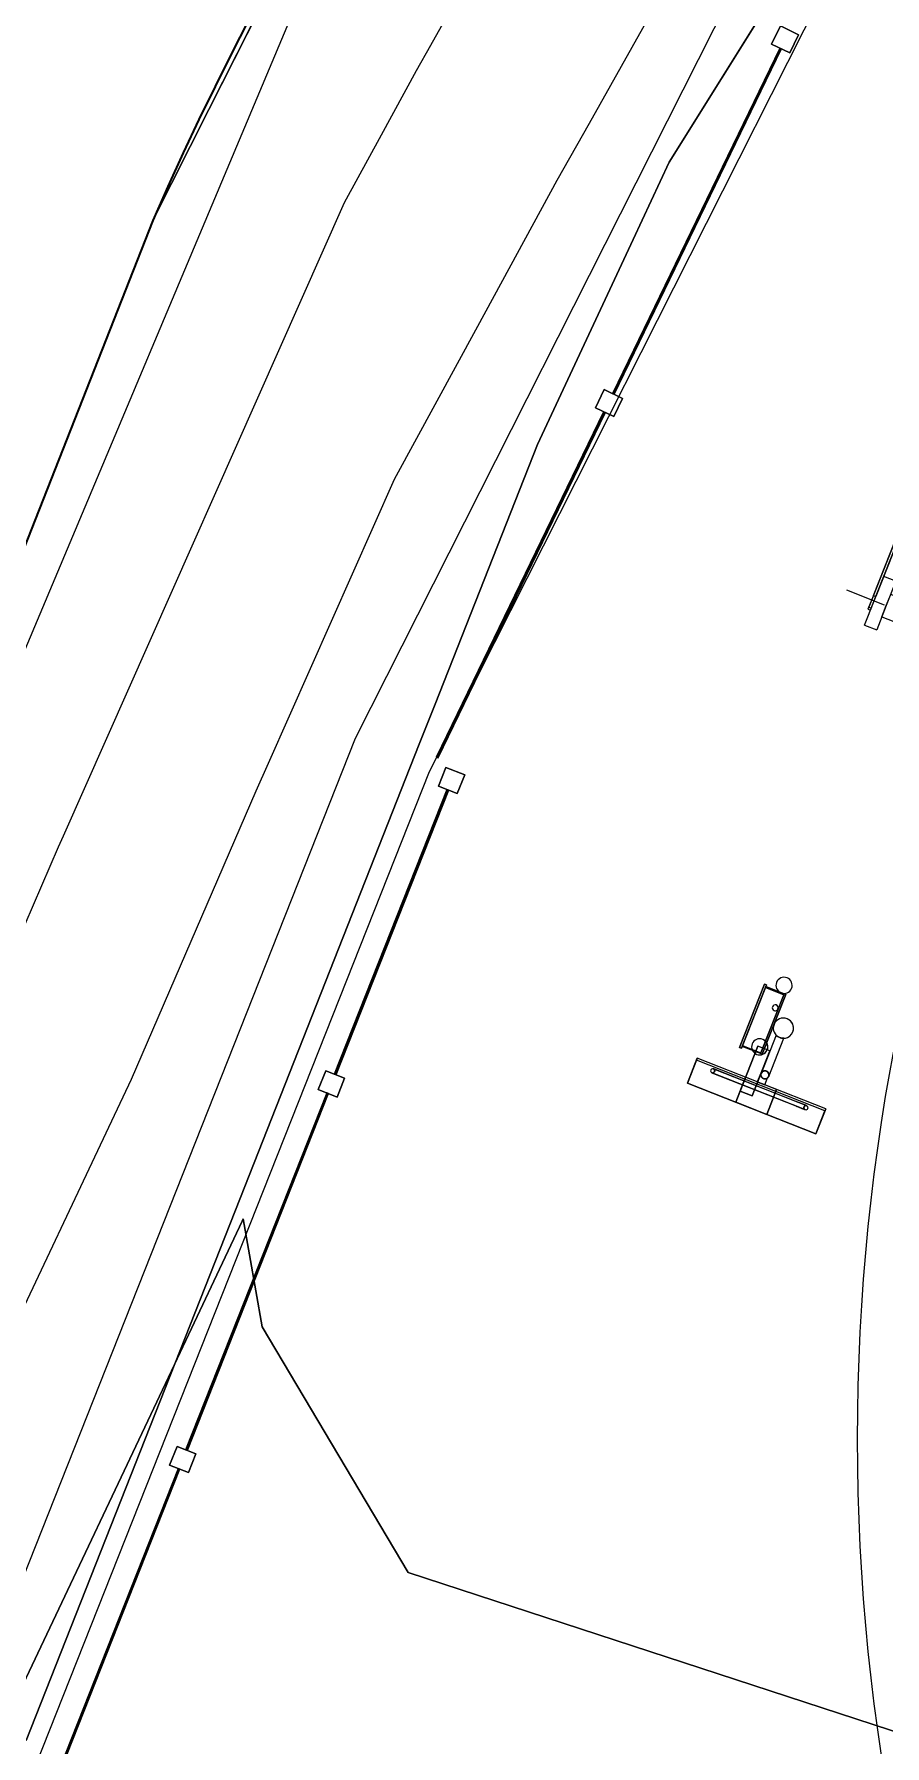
# Model space of a CAD drawing. Header units: metres. Extents: x -207 to 292, y -187 to 169.
# Drawn here: x -81.51 to -79.406, y 20.865 to 25.103 of the extents above; entities that cross this region are included whole.
import ezdxf

# ---------------------------------------------------------------- set-up
doc = ezdxf.new("R2010")
doc.units = ezdxf.units.M
doc.linetypes.add('Dash', pattern=[0.006, 0.003, -0.003])
for name, color, linetype, lineweight in [('A-GLAZ-CWMG', 7, 'Continuous', 9), ('C-TOPO', 7, 'Continuous', 9), ('C-TOPO-MAJR', 7, 'Continuous', 35), ('C-TOPO-MINR', 7, 'Continuous', 9), ('CERCO INTERIOR', 7, 'Continuous', 9), ('EQUIPOS PIS', 7, 'Continuous', 9), ('P-SANR-FIXT', 7, 'Continuous', 9), ('P-SANR-FIXT-HDLN', 7, 'Dash', 9), ('solera', 7, 'Continuous', 35)]:
    doc.layers.add(name, color=color, linetype=linetype, lineweight=lineweight)
doc.layers.add('PR10-ARQ-PL-001-Emplazamiento-C-1_dwg', color=7, linetype='Continuous', lineweight=9, true_color=0x767676)

# ---------------------------------------------------------------- blocks, each defined once
blk = doc.blocks.new('Quad Corner Mullion - 50x50 mm-2128572-PLANTA EMPLAZAMIENTO ACTUALIZADO')
at = {"layer": 'A-GLAZ-CWMG'}
for p, q in [((0.025, 0.025), (-0.025, 0.025)), ((-0.025, 0.025), (-0.025, -0.025)), ((0.025, -0.025), (0.025, 0.025)), ((-0.025, -0.025), (0.025, -0.025))]:
    blk.add_line(p, q, dxfattribs=at)
blk = doc.blocks.new('Quad Corner Mullion - 50x50 mm-2128573-PLANTA EMPLAZAMIENTO ACTUALIZADO')
at = {"layer": 'A-GLAZ-CWMG'}
for p, q in [((-0.025, -0.025), (-0.025, 0.025)), ((-0.025, 0.025), (0.025, 0.025)), ((0.025, 0.025), (0.025, -0.025)), ((0.025, -0.025), (-0.025, -0.025))]:
    blk.add_line(p, q, dxfattribs=at)
blk = doc.blocks.new('Circular Mullion - 5mm-2127248-PLANTA EMPLAZAMIENTO ACTUALIZADO')
at = {"layer": 'A-GLAZ-CWMG'}
for p, q in [((-107.6478, -45.3968), (-107.9974, -46.2801)), ((-107.6455, -45.3977), (-107.9951, -46.281)), ((-107.9951, -46.281), (-107.6455, -45.3977)), ((-107.9927, -46.2819), (-107.6432, -45.3986)), ((-107.6455, -45.3977), (-107.6478, -45.3968)), ((-107.6432, -45.3986), (-107.6455, -45.3977)), ((-107.9974, -46.2801), (-107.9951, -46.281)), ((-107.9951, -46.281), (-107.9927, -46.2819))]:
    blk.add_line(p, q, dxfattribs=at)
blk = doc.blocks.new('Circular Mullion - 5mm-2135027-PLANTA EMPLAZAMIENTO ACTUALIZADO')
at = {"layer": 'A-GLAZ-CWMG'}
for p, q in [((-80.1016, 24.1681), (-80.5156, 23.3131)), ((-80.0993, 24.167), (-80.5134, 23.312)), ((-80.5134, 23.312), (-80.0993, 24.167)), ((-80.5111, 23.3109), (-80.0971, 24.1659)), ((-80.0993, 24.167), (-80.1016, 24.1681)), ((-80.0971, 24.1659), (-80.0993, 24.167)), ((-80.5156, 23.3131), (-80.5134, 23.312)), ((-80.5134, 23.312), (-80.5111, 23.3109))]:
    blk.add_line(p, q, dxfattribs=at)
blk = doc.blocks.new('Rectangular Mullion - 50 x 50 mm-2128568-PLANTA EMPLAZAMIENTO ACTUALIZADO')
at = {"layer": 'A-GLAZ-CWMG'}
for p, q in [((0.025, 0.025), (-0.025, 0.025)), ((-0.025, 0.025), (-0.025, -0.025)), ((0.025, -0.025), (0.025, 0.025)), ((-0.025, -0.025), (0.025, -0.025))]:
    blk.add_line(p, q, dxfattribs=at)
blk = doc.blocks.new('Rectangular Mullion - 50 x 50 mm-2128569-PLANTA EMPLAZAMIENTO ACTUALIZADO')
at = {"layer": 'A-GLAZ-CWMG'}
for p, q in [((-0.025, -0.025), (-0.025, 0.025)), ((-0.025, 0.025), (0.025, 0.025)), ((0.025, 0.025), (0.025, -0.025)), ((0.025, -0.025), (-0.025, -0.025))]:
    blk.add_line(p, q, dxfattribs=at)
blk = doc.blocks.new('Circular Mullion - 5mm-2138088-PLANTA EMPLAZAMIENTO ACTUALIZADO')
at = {"layer": 'A-GLAZ-CWMG'}
for p, q in [((-80.4893, 23.2328), (-80.7682, 22.5281)), ((-80.487, 23.2319), (-80.7659, 22.5272)), ((-80.7659, 22.5272), (-80.487, 23.2319)), ((-80.7635, 22.5263), (-80.4847, 23.231)), ((-80.487, 23.2319), (-80.4893, 23.2328)), ((-80.4847, 23.231), (-80.487, 23.2319)), ((-80.7682, 22.5281), (-80.7659, 22.5272)), ((-80.7659, 22.5272), (-80.7635, 22.5263))]:
    blk.add_line(p, q, dxfattribs=at)
blk = doc.blocks.new('M_Tuberia Alimentación-01 - M_Tuberia Alimentación-01-2152466-PLANTA EMPLAZAMIENTO ACTUALIZADO')
at = {"layer": 'P-SANR-FIXT'}
for p, q in [((-0.2485, 0.3201), (-0.2551, 0.3201)), ((-0.2551, 0.3201), (-0.2551, 0.2959)), ((-0.2551, 0.0118), (-0.2551, 0.3169)), ((-0.2485, 0.3169), (-0.2551, 0.3169)), ((-0.2485, 0.2959), (-0.2485, 0.3201)), ((-0.2485, 0.3169), (-0.2485, 0.0118)), ((-0.2551, 0.2959), (-0.2551, -0.0196)), ((-0.2485, -0.0196), (-0.2485, 0.2959)), ((0.2154, 0.1), (0.1059, 0.1)), ((0.2154, 0), (0.2154, 0.1)), ((0.6388, 0.09), (0.2154, 0.09)), ((0.2154, 0), (0.2154, 0.09)), ((0.6388, 0.09), (0.6388, 0)), ((-0.2162, 0.0647), (-0.2485, 0.0647)), ((-0.2485, 0), (-0.2485, 0.0647)), ((-0.2162, 0.0647), (-0.2162, 0)), ((-0.2551, 0.0118), (-0.2551, -0.025)), ((-0.2551, 0.0118), (-0.2485, 0.0118)), ((-0.2485, -0.025), (-0.2485, 0.0118)), ((-0.2485, -0.0647), (-0.2485, 0)), ((-0.1681, 0.0296), (-0.2162, 0.0296)), ((-0.2162, 0), (-0.2162, 0.0296)), ((-0.2162, 0), (-0.2162, -0.0647)), ((-0.1681, 0.0296), (-0.1681, 0)), ((-0.1681, 0), (-0.1681, -0.0296)), ((0.2154, -0.1), (0.2154, 0)), ((0.2154, -0.09), (0.2154, 0)), ((0.6388, 0), (0.6388, -0.09)), ((-0.2551, -0.0196), (-0.2485, -0.0196)), ((-0.2551, -0.025), (-0.2485, -0.025)), ((-0.2162, -0.0296), (-0.2162, 0)), ((-0.2162, -0.0296), (-0.1681, -0.0296)), ((-0.2485, -0.0647), (-0.2162, -0.0647)), ((0.1059, -0.1), (0.2154, -0.1)), ((0.2154, -0.09), (0.6388, -0.09))]:
    blk.add_line(p, q, dxfattribs=at)
at = {"layer": 'P-SANR-FIXT', "flags": 128}
for points in [[(0.1059, 0.1), (0.1017, 0.1), (0.0974, 0.1), (0.0932, 0.1), (0.089, 0.1), (0.0849, 0.1), (0.0807, 0.1), (0.0766, 0.1), (0.0726, 0.1), (0.0686, 0.1), (0.0647, 0.1), (0.0608, 0.1), (0.057, 0.1), (0.0533, 0.1), (0.0496, 0.1), (0.0461, 0.1), (0.0427, 0.1), (0.0393, 0.1), (0.0361, 0.1), (0.0329, 0.1), (0.0299, 0.1), (0.027, 0.1), (0.0243, 0.1), (0.0216, 0.1), (0.0191, 0.1), (0.0168, 0.1), (0.0146, 0.1), (0.0125, 0.1), (0.0106, 0.1), (0.0088, 0.1), (0.0072, 0.1), (0.0057, 0.1), (0.0044, 0.1), (0.0033, 0.1), (0.0023, 0.1), (0.0015, 0.1), (0.0009, 0.1), (0.0004, 0.1), (0.0001, 0.1), (0, 0.1)], [(0, -0.1), (0.0001, -0.1), (0.0003, -0.1), (0.0008, -0.1), (0.0014, -0.1), (0.0021, -0.1), (0.003, -0.1), (0.0041, -0.1), (0.0054, -0.1), (0.0068, -0.1), (0.0084, -0.1), (0.0101, -0.1), (0.012, -0.1), (0.014, -0.1), (0.0162, -0.1), (0.0185, -0.1), (0.021, -0.1), (0.0236, -0.1), (0.0263, -0.1), (0.0291, -0.1), (0.0321, -0.1), (0.0352, -0.1), (0.0384, -0.1), (0.0417, -0.1), (0.0452, -0.1), (0.0487, -0.1), (0.0523, -0.1), (0.056, -0.1), (0.0598, -0.1), (0.0636, -0.1), (0.0675, -0.1), (0.0715, -0.1), (0.0755, -0.1), (0.0796, -0.1), (0.0837, -0.1), (0.0879, -0.1), (0.0921, -0.1), (0.0963, -0.1), (0.1005, -0.1), (0.1047, -0.1), (0.1059, -0.1)]]:
    blk.add_lwpolyline(points, dxfattribs=at)
at = {"layer": 'P-SANR-FIXT'}
for radius, start, end in [(0.1685, 360, 180), (0.1685, 360, 180), (0.1685, 360, 180), (0.1685, 360, 180), (0.1685, 360, 180), (0.1685, 360, 180), (0.1308, 0, 180), (0.1308, 360, 180), (0.1308, 360, 180), (0.1308, 360, 180), (0.109, 360, 180), (0.109, 360, 180), (0.109, 360, 180), (0.109, 360, 180), (0.1, 0, 180), (0.091, 0, 180), (0.091, 0, 180), (0.091, 0, 180), (0.091, 0, 180), (0.1685, 180, 360), (0.1685, 180, 360), (0.1685, 180, 360), (0.1685, 180, 360), (0.1685, 180, 360), (0.1685, 180, 360), (0.1308, 180, 0), (0.1308, 180, 360), (0.1308, 180, 360), (0.1308, 180, 360), (0.109, 180, 360), (0.109, 180, 360), (0.109, 180, 360), (0.109, 180, 360), (0.1, 180, 0), (0.091, 180, 0), (0.091, 180, 0), (0.091, 180, 0), (0.091, 180, 0)]:
    blk.add_arc((0, 0), radius, start, end, dxfattribs=at)
at = {"layer": 'P-SANR-FIXT-HDLN'}
for p, q in [((0, 0), (0, 0.301)), ((-0.3222, 0), (0, 0)), ((0.3222, 0), (0, 0)), ((0, 0), (0, -0.301))]:
    blk.add_line(p, q, dxfattribs=at)
blk = doc.blocks.new('M_Tuberia Control-01 - M_Tuberia Control-01-2159111-PLANTA EMPLAZAMIENTO ACTUALIZADO')
at = {"layer": 'P-SANR-FIXT'}
for p, q in [((0.1525, 0.1709), (0.1475, 0.1709)), ((0.1475, 0.1709), (0.2138, 0.1709)), ((0.1475, 0.1709), (0.1475, -0.1709)), ((0.1475, 0.1709), (0.1475, -0.1709)), ((0.2138, 0.1709), (0.1525, 0.1709)), ((0.1525, 0.1709), (0.1525, -0.1709)), ((0.1525, 0.1709), (0.1525, -0.1709)), ((0.2138, -0.1709), (0.2138, 0.1709)), ((0.2138, 0.1709), (0.2138, -0.1709)), ((0.1573, 0.0993), (0.1573, -0.099)), ((0.1575, 0.1228), (0.1575, -0.1225)), ((0.1675, -0.1225), (0.1675, 0.1228)), ((0.1677, -0.099), (0.1677, 0.0993)), ((0.1244, 0.01), (0.0229, 0.01)), ((0.1244, 0.01), (0.0229, 0.01)), ((0.1475, 0.0089), (0.129, 0.0089)), ((0.2138, 0.0401), (0.1475, 0.0401)), ((0.1475, 0.0401), (0.2138, 0.0401)), ((0.1475, 0.0401), (0.1475, -0.0423)), ((0.1475, 0.0401), (0.1475, -0.0423)), ((0.1475, -0.0011), (0.1475, 0.0089)), ((0.2138, -0.0423), (0.2138, 0.0401)), ((0.2138, 0.0401), (0.2138, -0.0423)), ((-0.0795, -0.025), (0.0795, -0.025)), ((0.0795, -0.025), (-0.0795, -0.025)), ((-0.0795, -0.0784), (-0.0795, -0.025)), ((-0.0795, -0.025), (-0.0795, -0.0784)), ((-0.077, -0.0294), (0.077, -0.0294)), ((0.077, -0.0294), (-0.077, -0.0294)), ((-0.077, -0.0294), (-0.077, -0.0784)), ((-0.077, -0.0784), (-0.077, -0.0294)), ((0.0229, -0.01), (0.1244, -0.01)), ((0.0229, -0.01), (0.1244, -0.01)), ((0.1841, -0.0103), (0.0646, -0.0103)), ((0.0646, -0.0103), (0.1841, -0.0103)), ((0.0646, -0.0103), (0.0646, -0.0423)), ((0.0646, -0.0103), (0.0646, -0.0423)), ((0.1841, -0.0423), (0.0646, -0.0423)), ((0.0646, -0.0423), (0.1841, -0.0423)), ((0.077, -0.0784), (0.077, -0.0294)), ((0.077, -0.0784), (0.077, -0.0294)), ((0.0795, -0.025), (0.0795, -0.0784)), ((0.0795, -0.025), (0.0795, -0.0784)), ((0.1244, -0.01), (0.1244, -0.0111)), ((0.1244, -0.0111), (0.1475, -0.0111)), ((0.1475, -0.0111), (0.1475, -0.0011)), ((0.2138, -0.0423), (0.1475, -0.0423)), ((0.1475, -0.0423), (0.2138, -0.0423)), ((0.1841, -0.0423), (0.1841, -0.0103)), ((0.1841, -0.0103), (0.1841, -0.0423)), ((0.0845, -0.0784), (-0.0845, -0.0784)), ((-0.0845, -0.0784), (0.0845, -0.0784)), ((-0.0845, -0.0784), (-0.0845, -0.0836)), ((-0.0845, -0.0784), (-0.0845, -0.0836)), ((0.0845, -0.0836), (-0.0845, -0.0836)), ((-0.0845, -0.0836), (0.0845, -0.0836)), ((-0.0795, -0.0784), (0.0795, -0.0784)), ((0.0795, -0.0784), (-0.0795, -0.0784)), ((0.077, -0.0784), (-0.077, -0.0784)), ((-0.077, -0.0784), (0.077, -0.0784)), ((0.0845, -0.0836), (0.0845, -0.0784)), ((0.0845, -0.0784), (0.0845, -0.0836)), ((0.2138, -0.1709), (0.1475, -0.1709)), ((0.1475, -0.1709), (0.1525, -0.1709)), ((0.1525, -0.1709), (0.2138, -0.1709))]:
    blk.add_line(p, q, dxfattribs=at)
at = {"layer": 'P-SANR-FIXT', "flags": 128}
for points in [[(0.1573, 0.1243), (0.1573, 0.1243), (0.1573, 0.1242), (0.1573, 0.1241), (0.1573, 0.124), (0.1573, 0.1238), (0.1573, 0.1236), (0.1573, 0.1233), (0.1573, 0.123), (0.1573, 0.1227), (0.1573, 0.1223), (0.1573, 0.1219), (0.1573, 0.1215), (0.1573, 0.121), (0.1573, 0.1205), (0.1573, 0.1199), (0.1573, 0.1193), (0.1573, 0.1187), (0.1573, 0.1181), (0.1573, 0.1174), (0.1573, 0.1167), (0.1573, 0.116), (0.1573, 0.1152), (0.1573, 0.1144), (0.1573, 0.1136), (0.1573, 0.1128), (0.1573, 0.1119), (0.1573, 0.1111), (0.1573, 0.1102), (0.1573, 0.1093), (0.1573, 0.1083), (0.1573, 0.1074), (0.1573, 0.1064), (0.1573, 0.1055), (0.1573, 0.1045), (0.1573, 0.1035), (0.1573, 0.1025), (0.1573, 0.1015), (0.1573, 0.1005), (0.1573, 0.0995), (0.1573, 0.0993)], [(0.1677, 0.0993), (0.1677, 0.1003), (0.1677, 0.1013), (0.1677, 0.1023), (0.1677, 0.1033), (0.1677, 0.1042), (0.1677, 0.1052), (0.1677, 0.1062), (0.1677, 0.1071), (0.1677, 0.1081), (0.1677, 0.109), (0.1677, 0.1099), (0.1677, 0.1108), (0.1677, 0.1117), (0.1677, 0.1126), (0.1677, 0.1134), (0.1677, 0.1142), (0.1677, 0.115), (0.1677, 0.1158), (0.1677, 0.1165), (0.1677, 0.1172), (0.1677, 0.1179), (0.1677, 0.1185), (0.1677, 0.1192), (0.1677, 0.1198), (0.1677, 0.1203), (0.1677, 0.1208), (0.1677, 0.1213), (0.1677, 0.1218), (0.1677, 0.1222), (0.1677, 0.1226), (0.1677, 0.1229), (0.1677, 0.1232), (0.1677, 0.1235), (0.1677, 0.1237), (0.1677, 0.1239), (0.1677, 0.1241), (0.1677, 0.1242), (0.1677, 0.1242), (0.1677, 0.1243)], [(0.1573, -0.099), (0.1573, -0.1), (0.1573, -0.101), (0.1573, -0.102), (0.1573, -0.103), (0.1573, -0.104), (0.1573, -0.1049), (0.1573, -0.1059), (0.1573, -0.1069), (0.1573, -0.1078), (0.1573, -0.1087), (0.1573, -0.1097), (0.1573, -0.1105), (0.1573, -0.1114), (0.1573, -0.1123), (0.1573, -0.1131), (0.1573, -0.1139), (0.1573, -0.1147), (0.1573, -0.1155), (0.1573, -0.1162), (0.1573, -0.1169), (0.1573, -0.1176), (0.1573, -0.1183), (0.1573, -0.1189), (0.1573, -0.1195), (0.1573, -0.12), (0.1573, -0.1206), (0.1573, -0.1211), (0.1573, -0.1215), (0.1573, -0.1219), (0.1573, -0.1223), (0.1573, -0.1226), (0.1573, -0.123), (0.1573, -0.1232), (0.1573, -0.1235), (0.1573, -0.1236), (0.1573, -0.1238), (0.1573, -0.1239), (0.1573, -0.124), (0.1573, -0.124)], [(0.1677, -0.124), (0.1677, -0.124), (0.1677, -0.1239), (0.1677, -0.1238), (0.1677, -0.1237), (0.1677, -0.1235), (0.1677, -0.1233), (0.1677, -0.123), (0.1677, -0.1227), (0.1677, -0.1224), (0.1677, -0.122), (0.1677, -0.1216), (0.1677, -0.1212), (0.1677, -0.1207), (0.1677, -0.1202), (0.1677, -0.1196), (0.1677, -0.1191), (0.1677, -0.1184), (0.1677, -0.1178), (0.1677, -0.1171), (0.1677, -0.1164), (0.1677, -0.1157), (0.1677, -0.1149), (0.1677, -0.1142), (0.1677, -0.1133), (0.1677, -0.1125), (0.1677, -0.1117), (0.1677, -0.1108), (0.1677, -0.1099), (0.1677, -0.109), (0.1677, -0.1081), (0.1677, -0.1071), (0.1677, -0.1062), (0.1677, -0.1052), (0.1677, -0.1042), (0.1677, -0.1033), (0.1677, -0.1023), (0.1677, -0.1013), (0.1677, -0.1003), (0.1677, -0.0993), (0.1677, -0.099)]]:
    blk.add_lwpolyline(points, dxfattribs=at)
at = {"layer": 'P-SANR-FIXT'}
for centre, radius, start, end in [((0.1625, 0.1243), 0.00518, 90, 270), ((0.1625, 0.1243), 0.00518, 270, 90), ((0, 0), 0.025, 360, 180), ((0, 0), 0.025, 0, 180), ((0, 0), 0.025, 180, 360), ((0.1244, 0), 0.01, 360, 180), ((0.1244, 0), 0.01, 0, 180), ((0.1244, 0), 0.01, 180, 360), ((0.1244, 0), 0.01, 180, 360), ((-0.099, -0.0375), 0.02, 0, 180), ((-0.099, -0.0375), 0.02, 0, 180), ((-0.099, -0.0375), 0.02, 180, 0), ((-0.099, -0.0375), 0.02, 180, 360), ((-0.0394, -0.0375), 0.0075, 360, 180), ((-0.0394, -0.0375), 0.0075, 0, 180), ((-0.0394, -0.0375), 0.0075, 180, 360), ((-0.0394, -0.0375), 0.0075, 180, 360), ((0, 0), 0.025, 180, 360), ((0.0646, -0.0375), 0.02, 360, 180), ((0.0646, -0.0375), 0.02, 0, 180), ((0.0646, -0.0375), 0.02, 180, 360), ((0.0646, -0.0375), 0.02, 180, 360), ((0.1625, -0.124), 0.00518, 90, 270), ((0.1625, -0.124), 0.00518, 270, 90)]:
    blk.add_arc(centre, radius, start, end, dxfattribs=at)
for points, knots in [([(0.1625, 0.1191), (0.1622, 0.1191), (0.1617, 0.1191), (0.161, 0.1193), (0.1606, 0.1194), (0.1602, 0.1196), (0.1598, 0.1198), (0.1595, 0.1201), (0.1591, 0.1203), (0.1588, 0.1206), (0.1586, 0.1209), (0.1584, 0.1211), (0.1582, 0.1213), (0.1581, 0.1215), (0.158, 0.1216), (0.1579, 0.1218), (0.1578, 0.1221), (0.1577, 0.1224), (0.1576, 0.1225), (0.1576, 0.1226), (0.1576, 0.1227), (0.1575, 0.1228), (0.1575, 0.1228), (0.1575, 0.1228), (0.1576, 0.1227), (0.1576, 0.1226), (0.1576, 0.1225), (0.1577, 0.1224), (0.1578, 0.1221), (0.1579, 0.1218), (0.158, 0.1216), (0.1581, 0.1215), (0.1582, 0.1213), (0.1584, 0.1211), (0.1586, 0.1209), (0.1588, 0.1206), (0.1591, 0.1203), (0.1595, 0.1201), (0.1598, 0.1198), (0.1602, 0.1196), (0.1606, 0.1194), (0.161, 0.1193), (0.1617, 0.1191), (0.1622, 0.1191), (0.1625, 0.1191)], [0, 0, 0, 0, 0.055556, 0.083333, 0.111111, 0.138889, 0.166667, 0.194444, 0.222222, 0.25, 0.277778, 0.305556, 0.319444, 0.333333, 0.347222, 0.361111, 0.388889, 0.416667, 0.430556, 0.444444, 0.458333, 0.472222, 0.5, 0.527778, 0.541667, 0.555556, 0.569444, 0.583333, 0.611111, 0.638889, 0.652778, 0.666667, 0.680556, 0.694444, 0.722222, 0.75, 0.777778, 0.805556, 0.833333, 0.861111, 0.888889, 0.916667, 0.944444, 1, 1, 1, 1]), ([(0.1625, 0.1191), (0.1628, 0.1191), (0.1633, 0.1191), (0.164, 0.1193), (0.1644, 0.1194), (0.1648, 0.1196), (0.1652, 0.1198), (0.1655, 0.1201), (0.1659, 0.1203), (0.1662, 0.1206), (0.1664, 0.1209), (0.1666, 0.1211), (0.1668, 0.1213), (0.1669, 0.1215), (0.167, 0.1216), (0.1671, 0.1218), (0.1672, 0.1221), (0.1673, 0.1224), (0.1674, 0.1225), (0.1674, 0.1226), (0.1674, 0.1227), (0.1675, 0.1228), (0.1675, 0.1228), (0.1675, 0.1228), (0.1674, 0.1227), (0.1674, 0.1226), (0.1674, 0.1225), (0.1673, 0.1224), (0.1672, 0.1221), (0.1671, 0.1218), (0.167, 0.1216), (0.1669, 0.1215), (0.1668, 0.1213), (0.1666, 0.1211), (0.1664, 0.1209), (0.1662, 0.1206), (0.1659, 0.1203), (0.1655, 0.1201), (0.1652, 0.1198), (0.1648, 0.1196), (0.1644, 0.1194), (0.164, 0.1193), (0.1633, 0.1191), (0.1628, 0.1191), (0.1625, 0.1191)], [0, 0, 0, 0, 0.055556, 0.083333, 0.111111, 0.138889, 0.166667, 0.194444, 0.222222, 0.25, 0.277778, 0.305556, 0.319444, 0.333333, 0.347222, 0.361111, 0.388889, 0.416667, 0.430556, 0.444444, 0.458333, 0.472222, 0.5, 0.527778, 0.541667, 0.555556, 0.569444, 0.583333, 0.611111, 0.638889, 0.652778, 0.666667, 0.680556, 0.694444, 0.722222, 0.75, 0.777778, 0.805556, 0.833333, 0.861111, 0.888889, 0.916667, 0.944444, 1, 1, 1, 1]), ([(0.025, 0), (0.025, 0.0008), (0.0249, 0.0023), (0.0245, 0.0051), (0.0239, 0.0073), (0.0234, 0.0088), (0.0232, 0.0094), (0.023, 0.0097), (0.0229, 0.0099), (0.0229, 0.01), (0.0229, 0.01)], [0, 0, 0, 0, 0.142857, 0.285714, 0.571429, 0.678571, 0.785714, 0.839286, 0.892857, 1, 1, 1, 1]), ([(0.0229, 0.01), (0.0229, 0.01), (0.023, 0.0098), (0.0234, 0.0088), (0.0242, 0.0067), (0.0248, 0.0034), (0.025, 0.0012), (0.025, 0)], [0, 0, 0, 0, 0.142857, 0.285714, 0.571429, 0.785714, 1, 1, 1, 1]), ([(0.025, 0), (0.025, 0.0008), (0.0249, 0.0023), (0.0245, 0.0051), (0.0239, 0.0073), (0.0234, 0.0088), (0.0232, 0.0094), (0.023, 0.0097), (0.0229, 0.0099), (0.0229, 0.01), (0.0229, 0.01)], [0, 0, 0, 0, 0.142857, 0.285714, 0.571429, 0.678571, 0.785714, 0.839286, 0.892857, 1, 1, 1, 1]), ([(0.0229, 0.01), (0.0229, 0.01), (0.023, 0.0098), (0.0234, 0.0088), (0.0242, 0.0067), (0.0248, 0.0034), (0.025, 0.0012), (0.025, 0)], [0, 0, 0, 0, 0.142857, 0.285714, 0.571429, 0.785714, 1, 1, 1, 1]), ([(0.1144, 0), (0.1144, 0.0005), (0.1144, 0.0011), (0.1146, 0.002), (0.1147, 0.0027), (0.1149, 0.0033), (0.1151, 0.0039), (0.1154, 0.0045), (0.1157, 0.005), (0.116, 0.0055), (0.1164, 0.006), (0.1167, 0.0065), (0.1171, 0.0069), (0.1175, 0.0073), (0.118, 0.0078), (0.1186, 0.0082), (0.1192, 0.0086), (0.1198, 0.0089), (0.1209, 0.0094), (0.1224, 0.0099), (0.1237, 0.01), (0.1244, 0.01)], [0, 0, 0, 0, 0.071429, 0.107143, 0.142857, 0.178571, 0.214286, 0.25, 0.285714, 0.321429, 0.357143, 0.392857, 0.428571, 0.464286, 0.5, 0.571429, 0.607143, 0.642857, 0.714286, 0.857143, 1, 1, 1, 1]), ([(0.1244, 0.01), (0.1237, 0.01), (0.1224, 0.0099), (0.1209, 0.0094), (0.1198, 0.0089), (0.1192, 0.0086), (0.1188, 0.0083), (0.1183, 0.008), (0.1179, 0.0076), (0.1175, 0.0073), (0.1171, 0.0069), (0.1167, 0.0065), (0.1164, 0.006), (0.116, 0.0055), (0.1157, 0.005), (0.1154, 0.0045), (0.1151, 0.0039), (0.1149, 0.0033), (0.1147, 0.0027), (0.1146, 0.002), (0.1144, 0.0011), (0.1144, 0.0005), (0.1144, 0)], [0, 0, 0, 0, 0.142857, 0.285714, 0.357143, 0.392857, 0.428571, 0.464286, 0.5, 0.535714, 0.571429, 0.607143, 0.642857, 0.678571, 0.714286, 0.75, 0.785714, 0.821429, 0.857143, 0.892857, 0.928571, 1, 1, 1, 1]), ([(0.1144, 0), (0.1144, 0.0005), (0.1144, 0.0011), (0.1146, 0.002), (0.1147, 0.0027), (0.1149, 0.0033), (0.1151, 0.0039), (0.1154, 0.0045), (0.1157, 0.005), (0.116, 0.0055), (0.1164, 0.006), (0.1167, 0.0065), (0.1171, 0.0069), (0.1175, 0.0073), (0.118, 0.0078), (0.1186, 0.0082), (0.1192, 0.0086), (0.1198, 0.0089), (0.1209, 0.0094), (0.1224, 0.0099), (0.1237, 0.01), (0.1244, 0.01)], [0, 0, 0, 0, 0.071429, 0.107143, 0.142857, 0.178571, 0.214286, 0.25, 0.285714, 0.321429, 0.357143, 0.392857, 0.428571, 0.464286, 0.5, 0.571429, 0.607143, 0.642857, 0.714286, 0.857143, 1, 1, 1, 1]), ([(0.1244, 0.01), (0.1237, 0.01), (0.1224, 0.0099), (0.1209, 0.0094), (0.1198, 0.0089), (0.1192, 0.0086), (0.1188, 0.0083), (0.1183, 0.008), (0.1179, 0.0076), (0.1175, 0.0073), (0.1171, 0.0069), (0.1167, 0.0065), (0.1164, 0.006), (0.116, 0.0055), (0.1157, 0.005), (0.1154, 0.0045), (0.1151, 0.0039), (0.1149, 0.0033), (0.1147, 0.0027), (0.1146, 0.002), (0.1144, 0.0011), (0.1144, 0.0005), (0.1144, 0)], [0, 0, 0, 0, 0.142857, 0.285714, 0.357143, 0.392857, 0.428571, 0.464286, 0.5, 0.535714, 0.571429, 0.607143, 0.642857, 0.678571, 0.714286, 0.75, 0.785714, 0.821429, 0.857143, 0.892857, 0.928571, 1, 1, 1, 1]), ([(0.1244, -0.01), (0.1237, -0.01), (0.1224, -0.0099), (0.1209, -0.0094), (0.1198, -0.0089), (0.1192, -0.0086), (0.1188, -0.0083), (0.1183, -0.008), (0.1179, -0.0076), (0.1175, -0.0073), (0.1171, -0.0069), (0.1167, -0.0065), (0.1164, -0.006), (0.116, -0.0055), (0.1157, -0.005), (0.1154, -0.0045), (0.1151, -0.0039), (0.1149, -0.0033), (0.1147, -0.0027), (0.1146, -0.002), (0.1144, -0.0011), (0.1144, -0.0005), (0.1144, 0)], [0, 0, 0, 0, 0.142857, 0.285714, 0.357143, 0.392857, 0.428571, 0.464286, 0.5, 0.535714, 0.571429, 0.607143, 0.642857, 0.678571, 0.714286, 0.75, 0.785714, 0.821429, 0.857143, 0.892857, 0.928571, 1, 1, 1, 1]), ([(0.1144, 0), (0.1144, -0.0005), (0.1144, -0.0011), (0.1146, -0.002), (0.1147, -0.0027), (0.1149, -0.0033), (0.1151, -0.0039), (0.1154, -0.0045), (0.1157, -0.005), (0.116, -0.0055), (0.1164, -0.006), (0.1167, -0.0065), (0.1171, -0.0069), (0.1175, -0.0073), (0.118, -0.0078), (0.1186, -0.0082), (0.1192, -0.0086), (0.1198, -0.0089), (0.1209, -0.0094), (0.1224, -0.0099), (0.1237, -0.01), (0.1244, -0.01)], [0, 0, 0, 0, 0.071429, 0.107143, 0.142857, 0.178571, 0.214286, 0.25, 0.285714, 0.321429, 0.357143, 0.392857, 0.428571, 0.464286, 0.5, 0.571429, 0.607143, 0.642857, 0.714286, 0.857143, 1, 1, 1, 1]), ([(0.1144, 0), (0.1144, -0.0005), (0.1144, -0.0011), (0.1146, -0.002), (0.1147, -0.0027), (0.1149, -0.0033), (0.1151, -0.0039), (0.1154, -0.0045), (0.1157, -0.005), (0.116, -0.0055), (0.1164, -0.006), (0.1167, -0.0065), (0.1171, -0.0069), (0.1175, -0.0073), (0.118, -0.0078), (0.1186, -0.0082), (0.1192, -0.0086), (0.1198, -0.0089), (0.1209, -0.0094), (0.1224, -0.0099), (0.1237, -0.01), (0.1244, -0.01)], [0, 0, 0, 0, 0.071429, 0.107143, 0.142857, 0.178571, 0.214286, 0.25, 0.285714, 0.321429, 0.357143, 0.392857, 0.428571, 0.464286, 0.5, 0.571429, 0.607143, 0.642857, 0.714286, 0.857143, 1, 1, 1, 1]), ([(0.1244, -0.01), (0.1237, -0.01), (0.1224, -0.0099), (0.1209, -0.0094), (0.1198, -0.0089), (0.1192, -0.0086), (0.1188, -0.0083), (0.1183, -0.008), (0.1179, -0.0076), (0.1175, -0.0073), (0.1171, -0.0069), (0.1167, -0.0065), (0.1164, -0.006), (0.116, -0.0055), (0.1157, -0.005), (0.1154, -0.0045), (0.1151, -0.0039), (0.1149, -0.0033), (0.1147, -0.0027), (0.1146, -0.002), (0.1144, -0.0011), (0.1144, -0.0005), (0.1144, 0)], [0, 0, 0, 0, 0.142857, 0.285714, 0.357143, 0.392857, 0.428571, 0.464286, 0.5, 0.535714, 0.571429, 0.607143, 0.642857, 0.678571, 0.714286, 0.75, 0.785714, 0.821429, 0.857143, 0.892857, 0.928571, 1, 1, 1, 1]), ([(0.1344, 0), (0.1344, 0.0006), (0.1343, 0.0015), (0.134, 0.0025), (0.1337, 0.0036), (0.1332, 0.0047), (0.1324, 0.0059), (0.1317, 0.0068), (0.1312, 0.0073), (0.1309, 0.0075), (0.1307, 0.0077), (0.1305, 0.0079), (0.1302, 0.0081), (0.1299, 0.0084), (0.1295, 0.0086), (0.1293, 0.0087), (0.1292, 0.0087), (0.1291, 0.0088), (0.129, 0.0088), (0.129, 0.0089), (0.129, 0.0088), (0.1291, 0.0088), (0.1292, 0.0087), (0.1293, 0.0087), (0.1295, 0.0086), (0.1299, 0.0084), (0.1302, 0.0081), (0.1305, 0.0079), (0.1307, 0.0077), (0.1309, 0.0075), (0.1312, 0.0073), (0.1317, 0.0068), (0.1324, 0.0059), (0.1332, 0.0047), (0.1337, 0.0036), (0.134, 0.0025), (0.1343, 0.0015), (0.1344, 0.0006), (0.1344, 0)], [0, 0, 0, 0, 0.055556, 0.083333, 0.111111, 0.166667, 0.222222, 0.277778, 0.305556, 0.319444, 0.333333, 0.347222, 0.361111, 0.388889, 0.416667, 0.430556, 0.444444, 0.458333, 0.472222, 0.5, 0.527778, 0.541667, 0.555556, 0.569444, 0.583333, 0.611111, 0.638889, 0.652778, 0.666667, 0.680556, 0.694444, 0.722222, 0.777778, 0.833333, 0.888889, 0.916667, 0.944444, 1, 1, 1, 1]), ([(0.025, 0), (0.025, -0.0008), (0.0249, -0.0023), (0.0245, -0.0051), (0.0239, -0.0073), (0.0234, -0.0088), (0.0232, -0.0094), (0.023, -0.0097), (0.0229, -0.0099), (0.0229, -0.01), (0.0229, -0.01)], [0, 0, 0, 0, 0.142857, 0.285714, 0.571429, 0.678571, 0.785714, 0.839286, 0.892857, 1, 1, 1, 1]), ([(0.0229, -0.01), (0.0229, -0.01), (0.023, -0.0098), (0.0234, -0.0088), (0.0242, -0.0067), (0.0248, -0.0034), (0.025, -0.0012), (0.025, 0)], [0, 0, 0, 0, 0.142857, 0.285714, 0.571429, 0.785714, 1, 1, 1, 1]), ([(0.025, 0), (0.025, -0.0008), (0.0249, -0.0023), (0.0245, -0.0051), (0.0239, -0.0073), (0.0234, -0.0088), (0.0232, -0.0094), (0.023, -0.0097), (0.0229, -0.0099), (0.0229, -0.01), (0.0229, -0.01)], [0, 0, 0, 0, 0.142857, 0.285714, 0.571429, 0.678571, 0.785714, 0.839286, 0.892857, 1, 1, 1, 1]), ([(0.0229, -0.01), (0.0229, -0.01), (0.023, -0.0098), (0.0234, -0.0088), (0.0242, -0.0067), (0.0248, -0.0034), (0.025, -0.0012), (0.025, 0)], [0, 0, 0, 0, 0.142857, 0.285714, 0.571429, 0.785714, 1, 1, 1, 1]), ([(0.1343, -0.0011), (0.1342, -0.0016), (0.1341, -0.0022), (0.1339, -0.003), (0.1337, -0.0036), (0.1334, -0.0042), (0.1332, -0.0048), (0.1329, -0.0052), (0.1327, -0.0056), (0.1325, -0.0058), (0.1323, -0.0061), (0.1321, -0.0064), (0.1318, -0.0067), (0.1314, -0.0071), (0.1311, -0.0074), (0.1309, -0.0075), (0.1307, -0.0077), (0.1304, -0.008), (0.13, -0.0082), (0.1296, -0.0085), (0.1293, -0.0087), (0.1292, -0.0088), (0.1291, -0.0088), (0.1289, -0.0089), (0.1288, -0.009), (0.1285, -0.0091), (0.128, -0.0093), (0.1276, -0.0095), (0.1272, -0.0096), (0.1269, -0.0097), (0.1266, -0.0098), (0.1262, -0.0098), (0.1255, -0.01), (0.1248, -0.01), (0.1244, -0.01)], [0, 0, 0, 0, 0.083333, 0.125, 0.166667, 0.208333, 0.25, 0.291667, 0.3125, 0.333333, 0.354167, 0.375, 0.416667, 0.458333, 0.479167, 0.5, 0.520833, 0.541667, 0.583333, 0.625, 0.645833, 0.65625, 0.666667, 0.677083, 0.6875, 0.708333, 0.75, 0.791667, 0.8125, 0.833333, 0.854167, 0.875, 0.916667, 1, 1, 1, 1]), ([(0.1244, -0.01), (0.1248, -0.01), (0.1255, -0.01), (0.1262, -0.0098), (0.1266, -0.0098), (0.1269, -0.0097), (0.1272, -0.0096), (0.1276, -0.0095), (0.128, -0.0093), (0.1285, -0.0091), (0.1288, -0.009), (0.1289, -0.0089), (0.1291, -0.0088), (0.1292, -0.0088), (0.1293, -0.0087), (0.1296, -0.0085), (0.13, -0.0082), (0.1304, -0.008), (0.1307, -0.0077), (0.1309, -0.0075), (0.1311, -0.0074), (0.1314, -0.0071), (0.1318, -0.0067), (0.1321, -0.0064), (0.1323, -0.0061), (0.1325, -0.0058), (0.1327, -0.0056), (0.1329, -0.0052), (0.1332, -0.0048), (0.1334, -0.0042), (0.1337, -0.0036), (0.1339, -0.003), (0.1341, -0.0022), (0.1342, -0.0016), (0.1343, -0.0011)], [0, 0, 0, 0, 0.083333, 0.125, 0.145833, 0.166667, 0.1875, 0.208333, 0.25, 0.291667, 0.3125, 0.322917, 0.333333, 0.34375, 0.354167, 0.375, 0.416667, 0.458333, 0.479167, 0.5, 0.520833, 0.541667, 0.583333, 0.625, 0.645833, 0.666667, 0.6875, 0.708333, 0.75, 0.791667, 0.833333, 0.875, 0.916667, 1, 1, 1, 1]), ([(0.1625, -0.1188), (0.1622, -0.1188), (0.1617, -0.1189), (0.161, -0.119), (0.1606, -0.1192), (0.1602, -0.1194), (0.1598, -0.1196), (0.1595, -0.1198), (0.1591, -0.1201), (0.1588, -0.1203), (0.1586, -0.1206), (0.1584, -0.1209), (0.1582, -0.1211), (0.1581, -0.1212), (0.158, -0.1214), (0.1579, -0.1216), (0.1578, -0.1219), (0.1577, -0.1221), (0.1576, -0.1223), (0.1576, -0.1224), (0.1576, -0.1224), (0.1575, -0.1225), (0.1575, -0.1225), (0.1575, -0.1225), (0.1576, -0.1224), (0.1576, -0.1224), (0.1576, -0.1223), (0.1577, -0.1221), (0.1578, -0.1219), (0.1579, -0.1216), (0.158, -0.1214), (0.1581, -0.1212), (0.1582, -0.1211), (0.1584, -0.1209), (0.1586, -0.1206), (0.1588, -0.1203), (0.1591, -0.1201), (0.1595, -0.1198), (0.1598, -0.1196), (0.1602, -0.1194), (0.1606, -0.1192), (0.161, -0.119), (0.1617, -0.1189), (0.1622, -0.1188), (0.1625, -0.1188)], [0, 0, 0, 0, 0.055556, 0.083333, 0.111111, 0.138889, 0.166667, 0.194444, 0.222222, 0.25, 0.277778, 0.305556, 0.319444, 0.333333, 0.347222, 0.361111, 0.388889, 0.416667, 0.430556, 0.444444, 0.458333, 0.472222, 0.5, 0.527778, 0.541667, 0.555556, 0.569444, 0.583333, 0.611111, 0.638889, 0.652778, 0.666667, 0.680556, 0.694444, 0.722222, 0.75, 0.777778, 0.805556, 0.833333, 0.861111, 0.888889, 0.916667, 0.944444, 1, 1, 1, 1]), ([(0.1625, -0.1188), (0.1628, -0.1188), (0.1633, -0.1189), (0.164, -0.119), (0.1644, -0.1192), (0.1648, -0.1194), (0.1652, -0.1196), (0.1655, -0.1198), (0.1659, -0.1201), (0.1662, -0.1203), (0.1664, -0.1206), (0.1666, -0.1209), (0.1668, -0.1211), (0.1669, -0.1212), (0.167, -0.1214), (0.1671, -0.1216), (0.1672, -0.1219), (0.1673, -0.1221), (0.1674, -0.1223), (0.1674, -0.1224), (0.1674, -0.1224), (0.1675, -0.1225), (0.1675, -0.1225), (0.1675, -0.1225), (0.1674, -0.1224), (0.1674, -0.1224), (0.1674, -0.1223), (0.1673, -0.1221), (0.1672, -0.1219), (0.1671, -0.1216), (0.167, -0.1214), (0.1669, -0.1212), (0.1668, -0.1211), (0.1666, -0.1209), (0.1664, -0.1206), (0.1662, -0.1203), (0.1659, -0.1201), (0.1655, -0.1198), (0.1652, -0.1196), (0.1648, -0.1194), (0.1644, -0.1192), (0.164, -0.119), (0.1633, -0.1189), (0.1628, -0.1188), (0.1625, -0.1188)], [0, 0, 0, 0, 0.055556, 0.083333, 0.111111, 0.138889, 0.166667, 0.194444, 0.222222, 0.25, 0.277778, 0.305556, 0.319444, 0.333333, 0.347222, 0.361111, 0.388889, 0.416667, 0.430556, 0.444444, 0.458333, 0.472222, 0.5, 0.527778, 0.541667, 0.555556, 0.569444, 0.583333, 0.611111, 0.638889, 0.652778, 0.666667, 0.680556, 0.694444, 0.722222, 0.75, 0.777778, 0.805556, 0.833333, 0.861111, 0.888889, 0.916667, 0.944444, 1, 1, 1, 1])]:
    blk.add_open_spline(points, degree=3, knots=knots, dxfattribs=at)
for points in [[(0.1344, 0), (0.1344, -0.0002), (0.1343, -0.0006), (0.1343, -0.0009), (0.1343, -0.0011)], [(0.1343, -0.0011), (0.1343, -0.0009), (0.1343, -0.0006), (0.1344, -0.0002), (0.1344, 0)]]:
    blk.add_open_spline(points, degree=3, dxfattribs=at)
blk = doc.blocks.new('YADRAN_LASQUEMAS_ARQ_MO_002_TERRAZAS_rvt-1-PLANTA EMPLAZAMIENTO ACTUALIZADO')
at = {"layer": 'A-GLAZ-CWMG', "lineweight": 9, "rotation": 355.7514658139797}
blk.add_blockref('Circular Mullion - 5mm-2127248-PLANTA EMPLAZAMIENTO ACTUALIZADO', (31.0494, 62.3653), dxfattribs=at)
blk.add_blockref('Circular Mullion - 5mm-2127248-PLANTA EMPLAZAMIENTO ACTUALIZADO', (31.0494, 62.3653), dxfattribs=at)
blk.add_blockref('Circular Mullion - 5mm-2127248-PLANTA EMPLAZAMIENTO ACTUALIZADO', (31.0494, 62.3653), dxfattribs=at)
blk.add_blockref('Circular Mullion - 5mm-2127248-PLANTA EMPLAZAMIENTO ACTUALIZADO', (31.0494, 62.3653), dxfattribs=at)
at = {"layer": 'A-GLAZ-CWMG', "lineweight": 9, "extrusion": (0, 0, -1)}
for name, p, rotation in [('Rectangular Mullion - 50 x 50 mm-2128568-PLANTA EMPLAZAMIENTO ACTUALIZADO', (79.6526, 25.0896), 115.83853418602), ('Rectangular Mullion - 50 x 50 mm-2128569-PLANTA EMPLAZAMIENTO ACTUALIZADO', (79.6526, 25.0896), 115.83853418602), ('Rectangular Mullion - 50 x 50 mm-2128568-PLANTA EMPLAZAMIENTO ACTUALIZADO', (80.0884, 24.1895), 115.83853418602), ('Rectangular Mullion - 50 x 50 mm-2128569-PLANTA EMPLAZAMIENTO ACTUALIZADO', (80.0884, 24.1895), 115.83853418602), ('Quad Corner Mullion - 50x50 mm-2128572-PLANTA EMPLAZAMIENTO ACTUALIZADO', (80.4778, 23.2551), 111.5900000000005), ('Quad Corner Mullion - 50x50 mm-2128573-PLANTA EMPLAZAMIENTO ACTUALIZADO', (80.4778, 23.2551), 111.5900000000005), ('Rectangular Mullion - 50 x 50 mm-2128568-PLANTA EMPLAZAMIENTO ACTUALIZADO', (80.7751, 22.5039), 111.5900000000005), ('Rectangular Mullion - 50 x 50 mm-2128569-PLANTA EMPLAZAMIENTO ACTUALIZADO', (80.7751, 22.5039), 111.5900000000005), ('Rectangular Mullion - 50 x 50 mm-2128568-PLANTA EMPLAZAMIENTO ACTUALIZADO', (81.143, 21.5741), 111.5900000000005), ('Rectangular Mullion - 50 x 50 mm-2128569-PLANTA EMPLAZAMIENTO ACTUALIZADO', (81.143, 21.5741), 111.5900000000005)]:
    blk.add_blockref(name, p, dxfattribs=dict(at, rotation=rotation))
at = {"layer": 'A-GLAZ-CWMG', "lineweight": 9}
for name, p in [('Circular Mullion - 5mm-2135027-PLANTA EMPLAZAMIENTO ACTUALIZADO', (0, 0)), ('Circular Mullion - 5mm-2135027-PLANTA EMPLAZAMIENTO ACTUALIZADO', (0, 0)), ('Circular Mullion - 5mm-2135027-PLANTA EMPLAZAMIENTO ACTUALIZADO', (0, 0)), ('Circular Mullion - 5mm-2135027-PLANTA EMPLAZAMIENTO ACTUALIZADO', (0, 0)), ('Circular Mullion - 5mm-2138088-PLANTA EMPLAZAMIENTO ACTUALIZADO', (0, 0)), ('Circular Mullion - 5mm-2138088-PLANTA EMPLAZAMIENTO ACTUALIZADO', (0, 0)), ('Circular Mullion - 5mm-2138088-PLANTA EMPLAZAMIENTO ACTUALIZADO', (0, 0)), ('Circular Mullion - 5mm-2138088-PLANTA EMPLAZAMIENTO ACTUALIZADO', (0, 0)), ('Circular Mullion - 5mm-2127248-PLANTA EMPLAZAMIENTO ACTUALIZADO', (26.8612, 67.8784)), ('Circular Mullion - 5mm-2127248-PLANTA EMPLAZAMIENTO ACTUALIZADO', (26.8612, 67.8784)), ('Circular Mullion - 5mm-2127248-PLANTA EMPLAZAMIENTO ACTUALIZADO', (26.8612, 67.8784)), ('Circular Mullion - 5mm-2127248-PLANTA EMPLAZAMIENTO ACTUALIZADO', (26.8612, 67.8784)), ('Circular Mullion - 5mm-2127248-PLANTA EMPLAZAMIENTO ACTUALIZADO', (26.4933, 66.9485)), ('Circular Mullion - 5mm-2127248-PLANTA EMPLAZAMIENTO ACTUALIZADO', (26.4933, 66.9485)), ('Circular Mullion - 5mm-2127248-PLANTA EMPLAZAMIENTO ACTUALIZADO', (26.4933, 66.9485)), ('Circular Mullion - 5mm-2127248-PLANTA EMPLAZAMIENTO ACTUALIZADO', (26.4933, 66.9485))]:
    blk.add_blockref(name, p, dxfattribs=at)
at = {"layer": 'P-SANR-FIXT', "lineweight": 9}
for name, p, rotation in [('M_Tuberia Alimentación-01 - M_Tuberia Alimentación-01-2152466-PLANTA EMPLAZAMIENTO ACTUALIZADO', (-79.2013, 23.6085), 338.41), ('M_Tuberia Control-01 - M_Tuberia Control-01-2159111-PLANTA EMPLAZAMIENTO ACTUALIZADO', (-79.6569, 22.6419), 248.4100000000007)]:
    blk.add_blockref(name, p, dxfattribs=dict(at, rotation=rotation))
blk = doc.blocks.new('PR10-ARQ-PL-001-Emplazamiento-C-1_dwg-674643-PLANTA EMPLAZAMIENTO ACTUALIZADO')
at = {"layer": 'C-TOPO', "flags": 128}
for points in [[(-72.7157, 29.0669), (-73.5701, 29.1904), (-74.433, 29.2165), (-74.8591, 29.181), (-75.2934, 29.1448), (-76.14, 28.9762), (-76.9622, 28.7129), (-77.6497, 28.4032), (-77.7493, 28.3583), (-78.4913, 27.9169), (-79.1785, 27.3945), (-79.8022, 26.7976), (-80.0817, 26.4617), (-80.3544, 26.134), (-80.5462, 25.8417), (-80.828, 25.4122), (-81.0781, 24.9164), (-81.2169, 24.6414), (-81.3317, 24.3497), (-82.1365, 22.305)], [(-72.7157, 29.0669), (-73.5701, 29.1904), (-74.433, 29.2165), (-74.8591, 29.181), (-75.2934, 29.1448), (-76.14, 28.9762), (-76.9622, 28.7129), (-77.6497, 28.4032), (-77.7493, 28.3583), (-78.4913, 27.9169), (-79.1785, 27.3945), (-79.8022, 26.7976), (-80.0817, 26.4617), (-80.3544, 26.134), (-80.5462, 25.8417), (-80.828, 25.4122), (-81.0781, 24.9164), (-81.2169, 24.6414), (-81.3317, 24.3497), (-82.1365, 22.305)], [(-43.2795, 16.487), (-45.8128, 18.344), (-66.3133, 26.497), (-70.4823, 28.155), (-72.9056, 28.918), (-74.8614, 28.974), (-76.9006, 28.411), (-78.1499, 27.746), (-78.7315, 27.377), (-79.8453, 26.541), (-80.8405, 25.228), (-81.7786, 22.997), (-82.6655, 20.879), (-107.9388, -43.26)], [(-81.5304, 20.8788), (-80.9894, 22.2501), (-80.5577, 23.3446), (-80.5185, 23.444), (-80.2649, 24.0868), (-80.0283, 24.5944), (-79.9392, 24.7855), (-79.5315, 25.4398), (-79.5207, 25.4533), (-79.4582, 25.5308), (-79.0479, 26.0401), (-78.5842, 26.4913), (-78.5494, 26.5251), (-78.5256, 26.5482), (-78.4953, 26.5777), (-78.2828, 26.7395), (-78.2805, 26.7412), (-77.882, 27.0446), (-77.7502, 27.1217), (-77.2167, 27.4341), (-76.7193, 27.6495)], [(-76.7193, 27.6495), (-77.2167, 27.4341), (-77.7502, 27.1217), (-77.882, 27.0446), (-78.2805, 26.7412), (-78.2828, 26.7395), (-78.4953, 26.5777), (-78.5256, 26.5482), (-78.5494, 26.5251), (-78.5842, 26.4913), (-79.0479, 26.0401), (-79.4582, 25.5308), (-79.5207, 25.4533), (-79.5315, 25.4398), (-79.9392, 24.7855), (-80.0283, 24.5944), (-80.2649, 24.0868), (-80.5185, 23.444), (-80.5577, 23.3446), (-80.9894, 22.2501), (-81.5304, 20.8788)]]:
    blk.add_lwpolyline(points, dxfattribs=at)
at = {"layer": 'C-TOPO-MAJR', "color": 1, "lineweight": 9, "true_color": 0xff0000, "flags": 128}
blk.add_lwpolyline([(-81.5742, 22.8036), (-81.4501, 23.0906), (-81.438, 23.1179), (-80.7426, 24.6856), (-80.6514, 24.8531), (-80.5645, 25.0127), (-80.5295, 25.0753), (-80.4043, 25.2986)], dxfattribs=at)
at = {"layer": 'C-TOPO-MINR', "color": 9, "true_color": 0xc0c0c0, "flags": 128}
for points in [[(-81.6323, 21.7486), (-81.2699, 22.5156), (-80.9611, 23.2297), (-80.931, 23.2977), (-80.619, 24.001), (-80.4128, 24.38), (-80.2163, 24.7411), (-80.1369, 24.8826), (-79.8539, 25.3877)], [(-76.7174, 26.4698), (-78.0659, 25.2775), (-77.2171, 20.1927), (-80.5849, 21.2941), (-80.9468, 21.9023), (-80.9931, 22.1696), (-80.9956, 22.1643), (-81.1635, 21.809), (-81.5448, 21.0019)]]:
    blk.add_lwpolyline(points, dxfattribs=at)
at = {"layer": 'CERCO INTERIOR', "flags": 128}
blk.add_lwpolyline([(-43.8501, 6.1928), (-70.4226, -61.1085), (-71.6346, -63.4676), (-73.5279, -65.1069), (-75.9792, -65.979), (-78.5661, -65.7792), (-105.4009, -55.1206), (-107.4035, -53.5117), (-108.6118, -51.2683), (-108.7585, -48.6564), (-108.2451, -46.181), (-80.7154, 23.3595), (-79.5768, 25.6151), (-77.8364, 27.1497), (-75.5964, 28.0668), (-72.9859, 27.9815), (-46.0119, 17.335), (-43.9968, 15.6817), (-42.7375, 13.6508), (-42.3385, 11.1388), (-42.9762, 8.6573)], close=True, dxfattribs=at)
blk.add_lwpolyline([(-108.0592, -46.2546), (-80.5328, 23.2775), (-79.4156, 25.4906), (-77.7294, 26.9774), (-75.5602, 27.8655), (-73.027, 27.7828), (-46.1145, 17.1605), (-44.1493, 15.5481), (-42.9287, 13.5796), (-42.5425, 11.1484), (-43.1677, 8.7157), (-44.0386, 6.2597)], dxfattribs=at)
at = {"layer": 'EQUIPOS PIS'}
blk.add_circle((-74.3263, 21.6248), 5.1472, dxfattribs=at)
at = {"layer": 'solera'}
blk.add_line((-81.2169, 24.6414), (-109.3958, -46.9451), dxfattribs=at)
blk.add_arc((-74.2314, 21.6005), 7.6187, 72.02908, 156.47554, dxfattribs=at)

msp = doc.modelspace()

# ---------------------------------------------------------------- linework, layer by layer
at = {"layer": 'C-TOPO'}
for p, q in [((-79.9392, 24.7855), (-79.5315, 25.4398)), ((-79.5315, 25.4398), (-79.9392, 24.7855)), ((-80.828, 25.4122), (-81.0781, 24.9164)), ((-81.0781, 24.9164), (-80.828, 25.4122)), ((-80.8405, 25.228), (-81.7786, 22.997)), ((-81.0781, 24.9164), (-81.2169, 24.6414)), ((-81.2169, 24.6414), (-81.0781, 24.9164)), ((-80.0283, 24.5944), (-79.9392, 24.7855)), ((-79.9392, 24.7855), (-80.0283, 24.5944)), ((-81.2169, 24.6414), (-81.3317, 24.3497)), ((-81.3317, 24.3497), (-81.2169, 24.6414)), ((-80.2649, 24.0868), (-80.0283, 24.5944)), ((-80.0283, 24.5944), (-80.2649, 24.0868)), ((-81.3317, 24.3497), (-82.1365, 22.305)), ((-82.1365, 22.305), (-81.3317, 24.3497)), ((-80.5185, 23.444), (-80.2649, 24.0868)), ((-80.2649, 24.0868), (-80.5185, 23.444)), ((-80.5577, 23.3446), (-80.5185, 23.444)), ((-80.5185, 23.444), (-80.5577, 23.3446)), ((-80.9894, 22.2501), (-80.5577, 23.3446)), ((-80.5577, 23.3446), (-80.9894, 22.2501)), ((-81.5304, 20.8788), (-80.9894, 22.2501)), ((-80.9894, 22.2501), (-81.5304, 20.8788))]:
    msp.add_line(p, q, dxfattribs=at)
at = {"layer": 'C-TOPO-MAJR', "color": 1, "lineweight": 9, "true_color": 0xff0000, "flags": 128}
msp.add_lwpolyline([(-81.5742, 22.8036), (-81.4501, 23.0906), (-81.438, 23.1179), (-80.7426, 24.6856), (-80.6514, 24.8531), (-80.5645, 25.0127), (-80.5295, 25.0753), (-80.4043, 25.2986)], dxfattribs=at)
at = {"layer": 'C-TOPO-MINR', "color": 9, "true_color": 0xc0c0c0, "flags": 128}
for points in [[(-81.1635, 21.809), (-80.9956, 22.1643), (-80.9931, 22.1696), (-80.9468, 21.9023), (-80.5849, 21.2941), (-77.2171, 20.1927), (-78.0659, 25.2775), (-76.7174, 26.4698)], [(-81.6323, 21.7486), (-81.2699, 22.5156), (-80.9611, 23.2297), (-80.931, 23.2977), (-80.619, 24.001), (-80.4128, 24.38), (-80.2163, 24.7411), (-80.1369, 24.8826), (-79.8539, 25.3877)], [(-85.5905, 10.5863), (-85.6464, 11.104), (-85.6263, 11.1512), (-85.3504, 11.7998), (-84.0113, 14.7523), (-83.9434, 14.9258), (-83.8805, 15.0866), (-83.4657, 16.1273), (-83.1482, 16.8566), (-83.0966, 16.9807), (-83.0747, 17.0336), (-82.5133, 18.4573), (-82.0229, 19.6701), (-82.0119, 19.6986), (-81.9655, 19.8187), (-81.6006, 20.8669), (-81.5957, 20.8788), (-81.5448, 21.0019), (-81.1635, 21.809)]]:
    msp.add_lwpolyline(points, dxfattribs=at)

# ---------------------------------------------------------------- block references
at = {"lineweight": 5}
msp.add_blockref('YADRAN_LASQUEMAS_ARQ_MO_002_TERRAZAS_rvt-1-PLANTA EMPLAZAMIENTO ACTUALIZADO', (0, 0), dxfattribs=at)
at = {"layer": 'PR10-ARQ-PL-001-Emplazamiento-C-1_dwg', "color": 7}
msp.add_blockref('PR10-ARQ-PL-001-Emplazamiento-C-1_dwg-674643-PLANTA EMPLAZAMIENTO ACTUALIZADO', (0, 0), dxfattribs=at)

doc.saveas('drawing.dxf')
